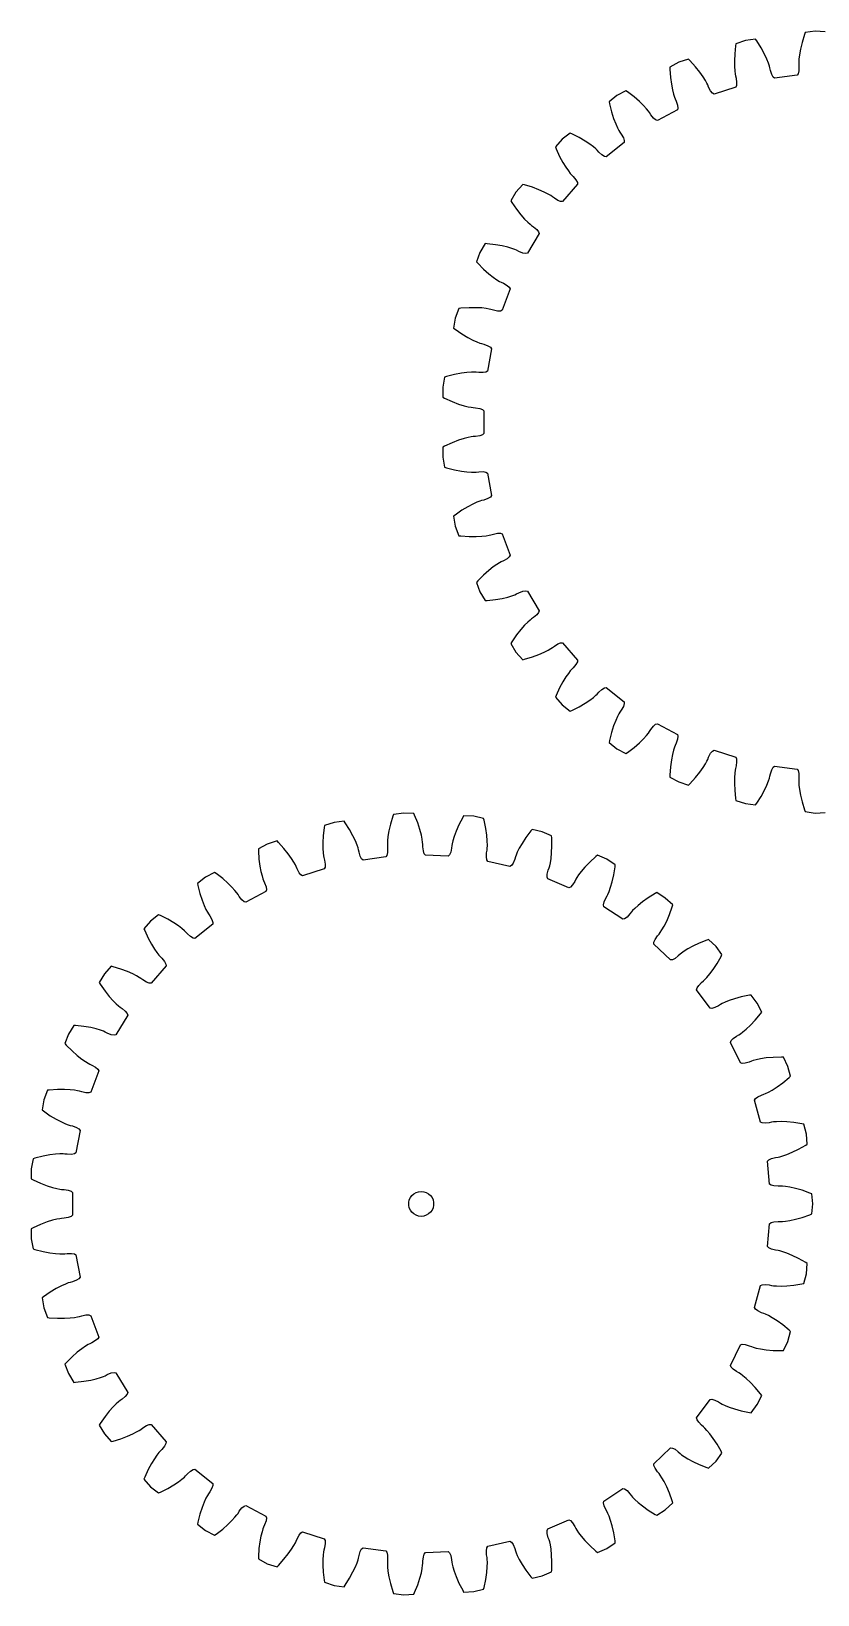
# Model space of a CAD drawing. Extents: x 0 to 193, y 0 to 188.
# Drawn here: x 0 to 94.6, y 0 to 188.2 of the extents above; entities that cross this region are included whole.
import ezdxf

# ---------------------------------------------------------------- set-up
doc = ezdxf.new("R2010")
doc.units = 0

msp = doc.modelspace()

# ---------------------------------------------------------------- linework, layer by layer
for p, q in [((94.32, 188.25), (93.11, 188.09)), ((95.54, 188.19), (94.32, 188.25)), ((84.75, 186.51), (84.64, 185.52)), ((84.79, 186.74), (84.75, 186.51)), ((85.95, 187.12), (84.79, 186.74)), ((87.16, 187.28), (85.95, 187.12)), ((87.3, 187.09), (87.16, 187.28)), ((87.83, 186.25), (87.3, 187.09)), ((92.75, 186.91), (92.55, 186.09)), ((93.03, 187.87), (92.75, 186.91)), ((93.11, 188.09), (93.03, 187.87)), ((77.92, 184.51), (76.84, 183.93)), ((79.08, 184.88), (77.92, 184.51)), ((79.25, 184.72), (79.08, 184.88)), ((79.92, 183.98), (79.25, 184.72)), ((84.64, 185.52), (84.6, 184.68)), ((84.6, 184.68), (84.6, 183.99)), ((88.23, 185.51), (87.83, 186.25)), ((88.52, 184.89), (88.23, 185.51)), ((88.72, 184.4), (88.52, 184.89)), ((92.38, 184.89), (92.36, 184.52)), ((92.36, 184.52), (92.36, 184.3)), ((92.44, 185.42), (92.38, 184.89)), ((92.55, 186.09), (92.44, 185.42)), ((76.84, 183.93), (76.85, 183.69)), ((76.85, 183.69), (76.92, 182.7)), ((76.92, 182.7), (77.02, 181.87)), ((80.45, 183.33), (79.92, 183.98)), ((80.84, 182.77), (80.45, 183.33)), ((81.13, 182.32), (80.84, 182.77)), ((84.6, 183.99), (84.64, 183.47)), ((84.64, 183.47), (84.69, 183.09)), ((84.69, 183.09), (84.73, 182.88)), ((84.73, 182.88), (84.8, 182.59)), ((88.84, 184.04), (88.72, 184.4)), ((88.89, 183.83), (88.84, 184.04)), ((88.95, 183.53), (88.89, 183.83)), ((89.1, 183.05), (88.95, 183.53)), ((89.27, 182.73), (89.1, 183.05)), ((89.44, 182.59), (89.27, 182.73)), ((92.17, 182.96), (89.44, 182.59)), ((92.29, 183.14), (92.17, 182.96)), ((92.37, 183.49), (92.29, 183.14)), ((92.36, 184.3), (92.38, 184)), ((92.38, 184), (92.37, 183.49)), ((71.56, 181.08), (70.48, 180.5)), ((71.75, 180.95), (71.56, 181.08)), ((72.54, 180.35), (71.75, 180.95)), ((77.02, 181.87), (77.15, 181.19)), ((77.15, 181.19), (77.28, 180.68)), ((81.31, 181.99), (81.13, 182.32)), ((81.4, 181.79), (81.31, 181.99)), ((81.51, 181.52), (81.4, 181.79)), ((81.74, 181.07), (81.51, 181.52)), ((81.96, 180.79), (81.74, 181.07)), ((82.16, 180.68), (81.96, 180.79)), ((84.78, 181.53), (82.16, 180.68)), ((84.87, 181.73), (84.78, 181.53)), ((84.8, 182.59), (84.88, 182.09)), ((84.88, 182.09), (84.87, 181.73)), ((70.48, 180.5), (69.53, 179.74)), ((69.53, 179.74), (69.57, 179.51)), ((69.57, 179.51), (69.82, 178.55)), ((73.18, 179.8), (72.54, 180.35)), ((73.67, 179.32), (73.18, 179.8)), ((74.03, 178.93), (73.67, 179.32)), ((74.26, 178.64), (74.03, 178.93)), ((77.28, 180.68), (77.4, 180.32)), ((77.4, 180.32), (77.47, 180.12)), ((77.47, 180.12), (77.6, 179.84)), ((77.6, 179.84), (77.76, 179.37)), ((77.76, 179.37), (77.81, 179.01)), ((77.81, 179.01), (77.76, 178.8)), ((69.82, 178.55), (70.07, 177.75)), ((70.07, 177.75), (70.32, 177.11)), ((70.32, 177.11), (70.54, 176.63)), ((74.39, 178.46), (74.26, 178.64)), ((74.55, 178.2), (74.39, 178.46)), ((74.86, 177.8), (74.55, 178.2)), ((75.13, 177.57), (74.86, 177.8)), ((75.34, 177.49), (75.13, 177.57)), ((77.76, 178.8), (75.34, 177.49)), ((63.88, 175.24), (63.08, 174.32)), ((64.83, 176), (63.88, 175.24)), ((65.05, 175.91), (64.83, 176)), ((65.93, 175.45), (65.05, 175.91)), ((66.66, 175.03), (65.93, 175.45)), ((70.54, 176.63), (70.71, 176.29)), ((70.71, 176.29), (70.83, 176.11)), ((70.83, 176.11), (71, 175.86)), ((71, 175.86), (71.25, 175.42)), ((71.25, 175.42), (71.36, 175.08)), ((71.36, 175.08), (71.34, 174.86)), ((63.08, 174.32), (63.16, 174.1)), ((63.16, 174.1), (63.57, 173.19)), ((63.57, 173.19), (63.97, 172.45)), ((67.23, 174.64), (66.66, 175.03)), ((67.65, 174.32), (67.23, 174.64)), ((67.93, 174.08), (67.65, 174.32)), ((68.09, 173.92), (67.93, 174.08)), ((68.29, 173.7), (68.09, 173.92)), ((68.67, 173.36), (68.29, 173.7)), ((68.97, 173.18), (68.67, 173.36)), ((71.34, 174.86), (69.19, 173.14)), ((63.97, 172.45), (64.32, 171.87)), ((64.32, 171.87), (64.63, 171.43)), ((64.63, 171.43), (64.86, 171.14)), ((69.19, 173.14), (68.97, 173.18)), ((59.13, 169.8), (58.32, 168.88)), ((59.35, 169.74), (59.13, 169.8)), ((60.31, 169.46), (59.35, 169.74)), ((61.09, 169.17), (60.31, 169.46)), ((65.74, 169.83), (63.93, 167.76)), ((64.86, 171.14), (65.01, 170.97)), ((65.01, 170.97), (65.22, 170.76)), ((65.22, 170.76), (65.54, 170.37)), ((65.54, 170.37), (65.71, 170.06)), ((65.71, 170.06), (65.74, 169.83)), ((58.32, 168.88), (57.7, 167.83)), ((57.7, 167.83), (57.82, 167.63)), ((57.82, 167.63), (58.39, 166.81)), ((61.72, 168.89), (61.09, 169.17)), ((62.19, 168.65), (61.72, 168.89)), ((62.52, 168.46), (62.19, 168.65)), ((62.7, 168.33), (62.52, 168.46)), ((62.94, 168.15), (62.7, 168.33)), ((63.37, 167.89), (62.94, 168.15)), ((63.7, 167.76), (63.37, 167.89)), ((63.93, 167.76), (63.7, 167.76)), ((58.39, 166.81), (58.91, 166.15)), ((58.91, 166.15), (59.36, 165.64)), ((59.36, 165.64), (59.74, 165.27)), ((61.11, 163.89), (59.7, 161.53)), ((59.74, 165.27), (60.02, 165.02)), ((60.02, 165.02), (60.19, 164.88)), ((60.19, 164.88), (60.44, 164.71)), ((60.44, 164.71), (60.83, 164.39)), ((60.83, 164.39), (61.05, 164.11)), ((61.05, 164.11), (61.11, 163.89)), ((54.62, 162.68), (53.99, 161.63)), ((54.85, 162.66), (54.62, 162.68)), ((55.84, 162.55), (54.85, 162.66)), ((56.67, 162.41), (55.84, 162.55)), ((57.33, 162.25), (56.67, 162.41)), ((57.84, 162.09), (57.33, 162.25)), ((58.19, 161.96), (57.84, 162.09)), ((58.4, 161.88), (58.19, 161.96)), ((53.99, 161.63), (53.56, 160.48)), ((53.56, 160.48), (53.72, 160.31)), ((53.72, 160.31), (54.42, 159.61)), ((58.66, 161.74), (58.4, 161.88)), ((59.13, 161.55), (58.66, 161.74)), ((59.48, 161.49), (59.13, 161.55)), ((59.7, 161.53), (59.48, 161.49)), ((54.42, 159.61), (55.05, 159.05)), ((55.05, 159.05), (55.59, 158.63)), ((55.59, 158.63), (56.03, 158.33)), ((56.03, 158.33), (56.35, 158.13)), ((56.35, 158.13), (56.54, 158.03)), ((56.54, 158.03), (56.82, 157.91)), ((57.63, 157.22), (56.66, 154.65)), ((56.82, 157.91), (57.26, 157.65)), ((57.26, 157.65), (57.52, 157.42)), ((57.52, 157.42), (57.63, 157.22)), ((51.45, 154.86), (51.02, 153.72)), ((51.68, 154.89), (51.45, 154.86)), ((52.68, 154.96), (51.68, 154.89)), ((53.52, 154.96), (52.68, 154.96)), ((54.2, 154.93), (53.52, 154.96)), ((54.73, 154.87), (54.2, 154.93)), ((55.1, 154.8), (54.73, 154.87)), ((55.31, 154.75), (55.1, 154.8)), ((55.6, 154.66), (55.31, 154.75)), ((56.1, 154.56), (55.6, 154.66)), ((56.45, 154.56), (56.1, 154.56)), ((56.66, 154.65), (56.45, 154.56)), ((51.02, 153.72), (50.81, 152.52)), ((50.81, 152.52), (50.99, 152.37)), ((50.99, 152.37), (51.81, 151.81)), ((51.81, 151.81), (52.53, 151.37)), ((52.53, 151.37), (53.13, 151.05)), ((53.13, 151.05), (53.62, 150.84)), ((53.62, 150.84), (53.97, 150.7)), ((53.97, 150.7), (54.18, 150.64)), ((54.18, 150.64), (54.47, 150.56)), ((54.47, 150.56), (54.94, 150.39)), ((55.39, 150.03), (54.9, 147.33)), ((54.94, 150.39), (55.25, 150.21)), ((55.25, 150.21), (55.39, 150.03)), ((50.92, 146.92), (49.96, 146.68)), ((51.75, 147.08), (50.92, 146.92)), ((52.43, 147.16), (51.75, 147.08)), ((52.96, 147.2), (52.43, 147.16)), ((53.33, 147.2), (52.96, 147.2)), ((53.55, 147.19), (53.33, 147.2)), ((53.85, 147.16), (53.55, 147.19)), ((54.36, 147.15), (53.85, 147.16)), ((54.71, 147.21), (54.36, 147.15)), ((54.9, 147.33), (54.71, 147.21)), ((49.73, 146.61), (49.52, 145.41)), ((49.52, 145.41), (49.52, 144.19)), ((49.96, 146.68), (49.73, 146.61)), ((49.52, 144.19), (49.72, 144.08)), ((49.72, 144.08), (50.63, 143.67)), ((50.63, 143.67), (51.41, 143.37)), ((51.41, 143.37), (52.07, 143.16)), ((52.07, 143.16), (52.58, 143.04)), ((52.58, 143.04), (52.95, 142.97)), ((52.95, 142.97), (53.17, 142.94)), ((53.17, 142.94), (53.47, 142.92)), ((53.47, 142.92), (53.97, 142.84)), ((53.97, 142.84), (54.3, 142.71)), ((54.3, 142.71), (54.47, 142.56)), ((54.47, 142.56), (54.47, 139.81)), ((52.58, 139.34), (52.07, 139.21)), ((52.95, 139.41), (52.58, 139.34)), ((53.17, 139.44), (52.95, 139.41)), ((53.47, 139.46), (53.17, 139.44)), ((53.97, 139.54), (53.47, 139.46)), ((54.3, 139.66), (53.97, 139.54)), ((54.47, 139.81), (54.3, 139.66)), ((49.72, 138.29), (49.52, 138.19)), ((49.52, 138.19), (49.52, 136.96)), ((50.63, 138.7), (49.72, 138.29)), ((51.41, 139), (50.63, 138.7)), ((52.07, 139.21), (51.41, 139)), ((49.52, 136.96), (49.73, 135.76)), ((49.73, 135.76), (49.96, 135.69)), ((49.96, 135.69), (50.92, 135.45)), ((50.92, 135.45), (51.75, 135.3)), ((51.75, 135.3), (52.43, 135.21)), ((52.43, 135.21), (52.96, 135.18)), ((52.96, 135.18), (53.33, 135.17)), ((53.33, 135.17), (53.55, 135.18)), ((53.55, 135.18), (53.85, 135.22)), ((53.85, 135.22), (54.36, 135.23)), ((54.36, 135.23), (54.71, 135.16)), ((54.71, 135.16), (54.9, 135.05)), ((54.9, 135.05), (55.39, 132.34)), ((54.47, 131.81), (54.18, 131.74)), ((54.94, 131.98), (54.47, 131.81)), ((55.25, 132.16), (54.94, 131.98)), ((55.39, 132.34), (55.25, 132.16)), ((50.99, 130), (50.81, 129.86)), ((51.81, 130.57), (50.99, 130)), ((52.53, 131), (51.81, 130.57)), ((53.13, 131.32), (52.53, 131)), ((53.62, 131.54), (53.13, 131.32)), ((53.97, 131.67), (53.62, 131.54)), ((54.18, 131.74), (53.97, 131.67)), ((50.81, 129.86), (51.02, 128.65)), ((51.02, 128.65), (51.45, 127.51)), ((51.45, 127.51), (51.68, 127.48)), ((51.68, 127.48), (52.68, 127.42)), ((52.68, 127.42), (53.52, 127.41)), ((53.52, 127.41), (54.2, 127.45)), ((54.2, 127.45), (54.73, 127.51)), ((54.73, 127.51), (55.1, 127.57)), ((55.1, 127.57), (55.31, 127.62)), ((55.31, 127.62), (55.6, 127.71)), ((55.6, 127.71), (56.1, 127.81)), ((56.1, 127.81), (56.45, 127.81)), ((56.45, 127.81), (56.66, 127.73)), ((56.66, 127.73), (57.63, 125.15)), ((56.54, 124.35), (56.35, 124.24)), ((56.82, 124.47), (56.54, 124.35)), ((57.26, 124.72), (56.82, 124.47)), ((57.52, 124.95), (57.26, 124.72)), ((57.63, 125.15), (57.52, 124.95)), ((54.42, 122.77), (53.72, 122.07)), ((55.05, 123.32), (54.42, 122.77)), ((55.59, 123.75), (55.05, 123.32)), ((56.03, 124.05), (55.59, 123.75)), ((56.35, 124.24), (56.03, 124.05)), ((53.72, 122.07), (53.56, 121.89)), ((53.56, 121.89), (53.99, 120.75)), ((53.99, 120.75), (54.62, 119.7)), ((58.19, 120.41), (58.4, 120.5)), ((58.4, 120.5), (58.66, 120.64)), ((58.66, 120.64), (59.13, 120.82)), ((59.13, 120.82), (59.48, 120.89)), ((59.48, 120.89), (59.7, 120.84)), ((59.7, 120.84), (61.11, 118.48)), ((54.62, 119.7), (54.85, 119.71)), ((54.85, 119.71), (55.84, 119.82)), ((55.84, 119.82), (56.67, 119.97)), ((56.67, 119.97), (57.33, 120.13)), ((57.33, 120.13), (57.84, 120.28)), ((57.84, 120.28), (58.19, 120.41)), ((59.36, 116.73), (58.91, 116.22)), ((59.74, 117.11), (59.36, 116.73)), ((60.02, 117.36), (59.74, 117.11)), ((60.19, 117.49), (60.02, 117.36)), ((60.44, 117.66), (60.19, 117.49)), ((60.83, 117.99), (60.44, 117.66)), ((61.05, 118.27), (60.83, 117.99)), ((61.11, 118.48), (61.05, 118.27)), ((58.39, 115.56), (57.82, 114.75)), ((58.91, 116.22), (58.39, 115.56)), ((57.82, 114.75), (57.7, 114.54)), ((57.7, 114.54), (58.32, 113.5)), ((58.32, 113.5), (59.13, 112.58)), ((60.31, 112.92), (61.09, 113.21)), ((61.09, 113.21), (61.72, 113.48)), ((61.72, 113.48), (62.19, 113.73)), ((62.19, 113.73), (62.52, 113.92)), ((62.52, 113.92), (62.7, 114.04)), ((62.7, 114.04), (62.94, 114.22)), ((62.94, 114.22), (63.37, 114.49)), ((63.37, 114.49), (63.7, 114.61)), ((63.7, 114.61), (63.93, 114.61)), ((63.93, 114.61), (65.74, 112.54)), ((59.13, 112.58), (59.35, 112.63)), ((59.35, 112.63), (60.31, 112.92)), ((64.86, 111.24), (64.63, 110.94)), ((65.01, 111.4), (64.86, 111.24)), ((65.22, 111.61), (65.01, 111.4)), ((65.54, 112), (65.22, 111.61)), ((65.71, 112.32), (65.54, 112)), ((65.74, 112.54), (65.71, 112.32)), ((63.97, 109.92), (63.57, 109.18)), ((64.32, 110.51), (63.97, 109.92)), ((64.63, 110.94), (64.32, 110.51)), ((68.67, 109.01), (68.97, 109.2)), ((68.97, 109.2), (69.19, 109.23)), ((69.19, 109.23), (71.34, 107.52)), ((63.16, 108.27), (63.08, 108.06)), ((63.08, 108.06), (63.88, 107.14)), ((63.57, 109.18), (63.16, 108.27)), ((65.93, 106.92), (66.66, 107.35)), ((66.66, 107.35), (67.23, 107.73)), ((67.23, 107.73), (67.65, 108.05)), ((67.65, 108.05), (67.93, 108.3)), ((67.93, 108.3), (68.09, 108.45)), ((68.09, 108.45), (68.29, 108.67)), ((68.29, 108.67), (68.67, 109.01)), ((71.34, 107.52), (71.36, 107.29)), ((63.88, 107.14), (64.83, 106.38)), ((64.83, 106.38), (65.05, 106.47)), ((65.05, 106.47), (65.93, 106.92)), ((70.54, 105.75), (70.32, 105.27)), ((70.71, 106.08), (70.54, 105.75)), ((70.83, 106.27), (70.71, 106.08)), ((71, 106.52), (70.83, 106.27)), ((71.25, 106.96), (71, 106.52)), ((71.36, 107.29), (71.25, 106.96)), ((69.82, 103.83), (69.57, 102.86)), ((70.07, 104.63), (69.82, 103.83)), ((70.32, 105.27), (70.07, 104.63)), ((74.03, 103.45), (74.26, 103.74)), ((74.26, 103.74), (74.39, 103.92)), ((74.39, 103.92), (74.55, 104.17)), ((74.55, 104.17), (74.86, 104.57)), ((74.86, 104.57), (75.13, 104.81)), ((75.13, 104.81), (75.34, 104.88)), ((75.34, 104.88), (77.76, 103.58)), ((77.76, 103.58), (77.81, 103.36)), ((69.57, 102.86), (69.53, 102.63)), ((69.53, 102.63), (70.48, 101.87)), ((70.48, 101.87), (71.56, 101.29)), ((71.75, 101.42), (72.54, 102.03)), ((72.54, 102.03), (73.18, 102.58)), ((73.18, 102.58), (73.67, 103.05)), ((73.67, 103.05), (74.03, 103.45)), ((77.28, 101.69), (77.15, 101.18)), ((77.4, 102.05), (77.28, 101.69)), ((77.47, 102.26), (77.4, 102.05)), ((77.6, 102.53), (77.47, 102.26)), ((77.76, 103.01), (77.6, 102.53)), ((77.81, 103.36), (77.76, 103.01)), ((81.96, 101.59), (82.16, 101.7)), ((82.16, 101.7), (84.78, 100.85)), ((71.56, 101.29), (71.75, 101.42)), ((77.02, 100.51), (76.92, 99.67)), ((77.15, 101.18), (77.02, 100.51)), ((80.84, 99.6), (81.13, 100.05)), ((81.13, 100.05), (81.31, 100.38)), ((81.31, 100.38), (81.4, 100.58)), ((81.4, 100.58), (81.51, 100.86)), ((81.51, 100.86), (81.74, 101.31)), ((81.74, 101.31), (81.96, 101.59)), ((84.8, 99.79), (84.73, 99.5)), ((84.78, 100.85), (84.87, 100.64)), ((84.88, 100.29), (84.8, 99.79)), ((84.87, 100.64), (84.88, 100.29)), ((89.27, 99.64), (89.44, 99.78)), ((89.44, 99.78), (92.17, 99.42)), ((76.85, 98.68), (76.84, 98.45)), ((76.84, 98.45), (77.92, 97.87)), ((76.92, 99.67), (76.85, 98.68)), ((79.25, 97.65), (79.92, 98.39)), ((79.92, 98.39), (80.45, 99.04)), ((80.45, 99.04), (80.84, 99.6)), ((84.64, 98.91), (84.6, 98.38)), ((84.6, 98.38), (84.6, 97.69)), ((84.69, 99.28), (84.64, 98.91)), ((84.73, 99.5), (84.69, 99.28)), ((88.52, 97.49), (88.72, 97.98)), ((88.72, 97.98), (88.84, 98.33)), ((88.84, 98.33), (88.89, 98.55)), ((88.89, 98.55), (88.95, 98.84)), ((88.95, 98.84), (89.1, 99.33)), ((89.1, 99.33), (89.27, 99.64)), ((92.17, 99.42), (92.29, 99.23)), ((92.29, 99.23), (92.37, 98.88)), ((92.38, 98.38), (92.36, 98.08)), ((92.36, 98.08), (92.36, 97.86)), ((92.37, 98.88), (92.38, 98.38)), ((77.92, 97.87), (79.08, 97.49)), ((79.08, 97.49), (79.25, 97.65)), ((84.6, 97.69), (84.64, 96.86)), ((84.64, 96.86), (84.75, 95.87)), ((87.3, 95.29), (87.83, 96.13)), ((87.83, 96.13), (88.23, 96.87)), ((88.23, 96.87), (88.52, 97.49)), ((92.36, 97.86), (92.38, 97.48)), ((92.38, 97.48), (92.44, 96.96)), ((92.44, 96.96), (92.55, 96.28)), ((92.55, 96.28), (92.75, 95.46)), ((44.81, 94.12), (43.6, 93.96)), ((46.03, 94.07), (44.81, 94.12)), ((84.75, 95.87), (84.79, 95.64)), ((84.79, 95.64), (85.95, 95.26)), ((85.95, 95.26), (87.16, 95.09)), ((87.16, 95.09), (87.3, 95.29)), ((92.75, 95.46), (93.03, 94.51)), ((93.03, 94.51), (93.11, 94.29)), ((93.11, 94.29), (94.32, 94.12)), ((94.32, 94.12), (95.54, 94.18)), ((35.24, 92.38), (35.13, 91.39)), ((35.28, 92.61), (35.24, 92.38)), ((36.44, 92.99), (35.28, 92.61)), ((37.65, 93.16), (36.44, 92.99)), ((37.78, 92.96), (37.65, 93.16)), ((38.31, 92.12), (37.78, 92.96)), ((43.23, 92.79), (43.04, 91.97)), ((43.52, 93.74), (43.23, 92.79)), ((43.6, 93.96), (43.52, 93.74)), ((46.13, 93.86), (46.03, 94.07)), ((46.5, 92.93), (46.13, 93.86)), ((46.76, 92.14), (46.5, 92.93)), ((51.46, 92.71), (51.12, 91.94)), ((51.91, 93.6), (51.46, 92.71)), ((52.02, 93.8), (51.91, 93.6)), ((53.24, 93.75), (52.02, 93.8)), ((54.43, 93.47), (53.24, 93.75)), ((54.49, 93.25), (54.43, 93.47)), ((54.69, 92.27), (54.49, 93.25)), ((54.81, 91.44), (54.69, 92.27)), ((28.4, 90.38), (27.33, 89.8)), ((29.57, 90.76), (28.4, 90.38)), ((29.73, 90.59), (29.57, 90.76)), ((30.4, 89.86), (29.73, 90.59)), ((35.13, 91.39), (35.08, 90.56)), ((35.08, 90.56), (35.09, 89.87)), ((38.71, 91.38), (38.31, 92.12)), ((39.01, 90.76), (38.71, 91.38)), ((39.2, 90.27), (39.01, 90.76)), ((42.87, 90.77), (42.85, 90.39)), ((42.85, 90.39), (42.85, 90.17)), ((42.92, 91.29), (42.87, 90.77)), ((43.04, 91.97), (42.92, 91.29)), ((46.94, 91.47), (46.76, 92.14)), ((47.04, 90.96), (46.94, 91.47)), ((47.09, 90.58), (47.04, 90.96)), ((47.11, 90.36), (47.09, 90.58)), ((47.12, 90.06), (47.11, 90.36)), ((50.65, 90.42), (50.61, 90.21)), ((50.73, 90.79), (50.65, 90.42)), ((50.89, 91.3), (50.73, 90.79)), ((51.12, 91.94), (50.89, 91.3)), ((54.87, 90.76), (54.81, 91.44)), ((54.88, 90.23), (54.87, 90.76)), ((59.07, 90.47), (58.72, 89.88)), ((59.53, 91.17), (59.07, 90.47)), ((60.13, 91.96), (59.53, 91.17)), ((60.29, 92.14), (60.13, 91.96)), ((61.48, 91.87), (60.29, 92.14)), ((62.6, 91.39), (61.48, 91.87)), ((62.62, 91.15), (62.6, 91.39)), ((62.64, 90.16), (62.62, 91.15)), ((27.33, 89.8), (27.33, 89.57)), ((27.33, 89.57), (27.4, 88.58)), ((27.4, 88.58), (27.51, 87.74)), ((30.93, 89.21), (30.4, 89.86)), ((31.33, 88.65), (30.93, 89.21)), ((31.61, 88.2), (31.33, 88.65)), ((35.09, 89.87), (35.13, 89.34)), ((35.13, 89.34), (35.17, 88.97)), ((35.17, 88.97), (35.22, 88.75)), ((35.22, 88.75), (35.29, 88.46)), ((39.32, 89.92), (39.2, 90.27)), ((39.38, 89.7), (39.32, 89.92)), ((39.44, 89.41), (39.38, 89.7)), ((39.58, 88.92), (39.44, 89.41)), ((39.75, 88.61), (39.58, 88.92)), ((39.92, 88.46), (39.75, 88.61)), ((42.65, 88.83), (39.92, 88.46)), ((42.78, 89.02), (42.65, 88.83)), ((42.86, 89.37), (42.78, 89.02)), ((42.85, 90.17), (42.87, 89.87)), ((42.87, 89.87), (42.86, 89.37)), ((47.18, 89.56), (47.12, 90.06)), ((47.29, 89.22), (47.18, 89.56)), ((47.43, 89.05), (47.29, 89.22)), ((50.18, 88.93), (47.43, 89.05)), ((50.33, 89.09), (50.18, 88.93)), ((50.47, 89.41), (50.33, 89.09)), ((50.58, 89.91), (50.47, 89.41)), ((50.61, 90.21), (50.58, 89.91)), ((54.76, 88.83), (54.79, 89.34)), ((54.81, 88.48), (54.76, 88.83)), ((54.79, 89.34), (54.84, 89.63)), ((54.92, 88.28), (54.81, 88.48)), ((54.84, 89.63), (54.86, 89.85)), ((54.86, 89.85), (54.88, 90.23)), ((58.17, 88.57), (57.98, 88.1)), ((58.26, 88.85), (58.17, 88.57)), ((58.33, 89.06), (58.26, 88.85)), ((58.48, 89.41), (58.33, 89.06)), ((58.72, 89.88), (58.48, 89.41)), ((62.46, 88.11), (62.54, 88.64)), ((62.54, 88.64), (62.61, 89.32)), ((62.61, 89.32), (62.64, 90.16)), ((67.94, 88.88), (67.21, 88.21)), ((68.12, 89.03), (67.94, 88.88)), ((69.24, 88.55), (68.12, 89.03)), ((70.26, 87.87), (69.24, 88.55)), ((22.04, 86.96), (20.97, 86.38)), ((22.24, 86.83), (22.04, 86.96)), ((23.03, 86.22), (22.24, 86.83)), ((27.51, 87.74), (27.64, 87.07)), ((27.64, 87.07), (27.77, 86.56)), ((31.79, 87.87), (31.61, 88.2)), ((31.88, 87.67), (31.79, 87.87)), ((32, 87.39), (31.88, 87.67)), ((32.23, 86.94), (32, 87.39)), ((32.45, 86.66), (32.23, 86.94)), ((32.64, 86.55), (32.45, 86.66)), ((35.26, 87.4), (32.64, 86.55)), ((35.35, 87.61), (35.26, 87.4)), ((35.29, 88.46), (35.37, 87.96)), ((35.37, 87.96), (35.35, 87.61)), ((57.6, 87.67), (54.92, 88.28)), ((57.78, 87.8), (57.6, 87.67)), ((57.98, 88.1), (57.78, 87.8)), ((62.08, 86.4), (62.09, 86.76)), ((62.09, 86.76), (62.21, 87.25)), ((62.21, 87.25), (62.31, 87.54)), ((62.31, 87.54), (62.38, 87.75)), ((62.38, 87.75), (62.46, 88.11)), ((65.86, 86.66), (65.65, 86.35)), ((66.18, 87.08), (65.86, 86.66)), ((66.62, 87.6), (66.18, 87.08)), ((67.21, 88.21), (66.62, 87.6)), ((69.9, 85.84), (70.08, 86.66)), ((70.08, 86.66), (70.24, 87.64)), ((70.24, 87.64), (70.26, 87.87)), ((20.97, 86.38), (20.01, 85.62)), ((20.01, 85.62), (20.06, 85.39)), ((20.06, 85.39), (20.3, 84.42)), ((23.66, 85.67), (23.03, 86.22)), ((24.15, 85.2), (23.66, 85.67)), ((24.51, 84.8), (24.15, 85.2)), ((24.75, 84.51), (24.51, 84.8)), ((27.77, 86.56), (27.88, 86.2)), ((27.88, 86.2), (27.96, 85.99)), ((27.96, 85.99), (28.08, 85.72)), ((28.08, 85.72), (28.25, 85.24)), ((28.3, 84.89), (28.24, 84.67)), ((28.25, 85.24), (28.3, 84.89)), ((62.15, 86.19), (62.08, 86.4)), ((64.68, 85.11), (62.15, 86.19)), ((64.88, 85.21), (64.68, 85.11)), ((65.13, 85.46), (64.88, 85.21)), ((65.4, 85.89), (65.13, 85.46)), ((65.54, 86.16), (65.4, 85.89)), ((65.65, 86.35), (65.54, 86.16)), ((69.54, 84.68), (69.71, 85.18)), ((69.71, 85.18), (69.9, 85.84)), ((20.3, 84.42), (20.56, 83.62)), ((20.56, 83.62), (20.8, 82.98)), ((20.8, 82.98), (21.02, 82.5)), ((24.88, 84.33), (24.75, 84.51)), ((25.03, 84.08), (24.88, 84.33)), ((25.34, 83.68), (25.03, 84.08)), ((25.61, 83.44), (25.34, 83.68)), ((25.82, 83.37), (25.61, 83.44)), ((28.24, 84.67), (25.82, 83.37)), ((68.86, 83.07), (68.94, 83.41)), ((68.89, 82.84), (68.86, 83.07)), ((71.19, 81.33), (68.89, 82.84)), ((68.94, 83.41), (69.15, 83.88)), ((69.15, 83.88), (69.29, 84.14)), ((69.29, 84.14), (69.39, 84.33)), ((69.39, 84.33), (69.54, 84.68)), ((73.01, 83), (72.62, 82.64)), ((73.54, 83.43), (73.01, 83)), ((74.23, 83.92), (73.54, 83.43)), ((75.07, 84.45), (74.23, 83.92)), ((75.27, 84.57), (75.07, 84.45)), ((76.29, 83.89), (75.27, 84.57)), ((77.18, 83.05), (76.29, 83.89)), ((77.11, 82.83), (77.18, 83.05)), ((14.36, 81.11), (13.56, 80.19)), ((15.32, 81.87), (14.36, 81.11)), ((15.53, 81.78), (15.32, 81.87)), ((16.42, 81.33), (15.53, 81.78)), ((17.14, 80.9), (16.42, 81.33)), ((21.02, 82.5), (21.2, 82.17)), ((21.2, 82.17), (21.31, 81.98)), ((21.31, 81.98), (21.48, 81.73)), ((21.48, 81.73), (21.73, 81.29)), ((21.73, 81.29), (21.84, 80.95)), ((21.84, 80.95), (21.83, 80.73)), ((71.4, 81.39), (71.19, 81.33)), ((71.69, 81.6), (71.4, 81.39)), ((72.04, 81.97), (71.69, 81.6)), ((72.22, 82.21), (72.04, 81.97)), ((72.36, 82.37), (72.22, 82.21)), ((72.62, 82.64), (72.36, 82.37)), ((76.15, 80.5), (76.46, 81.11)), ((76.46, 81.11), (76.78, 81.89)), ((76.78, 81.89), (77.11, 82.83)), ((13.56, 80.19), (13.65, 79.97)), ((13.65, 79.97), (14.06, 79.07)), ((14.06, 79.07), (14.45, 78.33)), ((17.71, 80.52), (17.14, 80.9)), ((18.13, 80.2), (17.71, 80.52)), ((18.42, 79.95), (18.13, 80.2)), ((18.57, 79.8), (18.42, 79.95)), ((18.78, 79.58), (18.57, 79.8)), ((19.15, 79.24), (18.78, 79.58)), ((19.46, 79.05), (19.15, 79.24)), ((21.83, 80.73), (19.68, 79.02)), ((75.08, 78.9), (75.36, 79.32)), ((75.36, 79.32), (75.55, 79.55)), ((75.55, 79.55), (75.69, 79.72)), ((75.69, 79.72), (75.89, 80.04)), ((75.89, 80.04), (76.15, 80.5)), ((14.45, 78.33), (14.81, 77.74)), ((14.81, 77.74), (15.11, 77.31)), ((15.11, 77.31), (15.34, 77.01)), ((19.68, 79.02), (19.46, 79.05)), ((74.93, 78.57), (75.08, 78.9)), ((74.93, 78.35), (74.93, 78.57)), ((76.92, 76.45), (74.93, 78.35)), ((78.26, 77.26), (78.09, 77.12)), ((78.56, 77.48), (78.26, 77.26)), ((79.01, 77.77), (78.56, 77.48)), ((79.61, 78.1), (79.01, 77.77)), ((80.37, 78.46), (79.61, 78.1)), ((81.29, 78.83), (80.37, 78.46)), ((81.51, 78.9), (81.29, 78.83)), ((82.4, 78.06), (81.51, 78.9)), ((83.11, 77.07), (82.4, 78.06)), ((9.61, 75.67), (8.81, 74.75)), ((9.84, 75.62), (9.61, 75.67)), ((10.79, 75.33), (9.84, 75.62)), ((11.58, 75.04), (10.79, 75.33)), ((16.22, 75.71), (14.41, 73.64)), ((15.34, 77.01), (15.49, 76.85)), ((15.49, 76.85), (15.7, 76.64)), ((15.7, 76.64), (16.02, 76.25)), ((16.02, 76.25), (16.19, 75.93)), ((16.19, 75.93), (16.22, 75.71)), ((77.14, 76.46), (76.92, 76.45)), ((77.46, 76.62), (77.14, 76.46)), ((77.86, 76.92), (77.46, 76.62)), ((78.09, 77.12), (77.86, 76.92)), ((82.06, 75.29), (82.52, 76)), ((82.52, 76), (83.01, 76.86)), ((83.01, 76.86), (83.11, 77.07)), ((8.81, 74.75), (8.18, 73.7)), ((8.18, 73.7), (8.3, 73.5)), ((8.3, 73.5), (8.87, 72.69)), ((12.21, 74.77), (11.58, 75.04)), ((12.68, 74.52), (12.21, 74.77)), ((13, 74.33), (12.68, 74.52)), ((13.19, 74.21), (13, 74.33)), ((13.42, 74.03), (13.19, 74.21)), ((13.85, 73.76), (13.42, 74.03)), ((14.19, 73.64), (13.85, 73.76)), ((14.41, 73.64), (14.19, 73.64)), ((80.31, 73.36), (80.66, 73.72)), ((80.66, 73.72), (80.89, 73.91)), ((80.89, 73.91), (81.05, 74.06)), ((81.05, 74.06), (81.31, 74.33)), ((81.31, 74.33), (81.65, 74.74)), ((81.65, 74.74), (82.06, 75.29)), ((8.87, 72.69), (9.39, 72.03)), ((9.39, 72.03), (9.85, 71.52)), ((80.06, 72.84), (80.11, 73.06)), ((81.68, 70.62), (80.06, 72.84)), ((80.11, 73.06), (80.31, 73.36)), ((83.98, 71.54), (83.49, 71.34)), ((84.63, 71.76), (83.98, 71.54)), ((85.44, 71.98), (84.63, 71.76)), ((86.41, 72.18), (85.44, 71.98)), ((86.64, 72.21), (86.41, 72.18)), ((87.36, 71.23), (86.64, 72.21)), ((9.85, 71.52), (10.22, 71.14)), ((11.6, 69.77), (10.19, 67.41)), ((10.22, 71.14), (10.5, 70.89)), ((10.5, 70.89), (10.68, 70.76)), ((10.68, 70.76), (10.92, 70.59)), ((10.92, 70.59), (11.31, 70.26)), ((11.31, 70.26), (11.53, 69.98)), ((11.53, 69.98), (11.6, 69.77)), ((81.9, 70.59), (81.68, 70.62)), ((82.25, 70.69), (81.9, 70.59)), ((82.7, 70.92), (82.25, 70.69)), ((82.95, 71.08), (82.7, 70.92)), ((83.15, 71.18), (82.95, 71.08)), ((83.49, 71.34), (83.15, 71.18)), ((87.11, 69.17), (87.75, 69.94)), ((87.89, 70.13), (87.36, 71.23)), ((87.75, 69.94), (87.89, 70.13)), ((5.1, 68.55), (4.48, 67.5)), ((5.34, 68.54), (5.1, 68.55)), ((6.32, 68.43), (5.34, 68.54)), ((7.15, 68.28), (6.32, 68.43)), ((7.82, 68.12), (7.15, 68.28)), ((8.33, 67.97), (7.82, 68.12)), ((8.68, 67.84), (8.33, 67.97)), ((8.88, 67.75), (8.68, 67.84)), ((85.63, 67.76), (86.04, 68.09)), ((86.04, 68.09), (86.54, 68.56)), ((86.54, 68.56), (87.11, 69.17)), ((4.48, 67.5), (4.05, 66.36)), ((4.05, 66.36), (4.2, 66.18)), ((4.2, 66.18), (4.91, 65.48)), ((9.15, 67.61), (8.88, 67.75)), ((9.62, 67.43), (9.15, 67.61)), ((9.97, 67.36), (9.62, 67.43)), ((10.19, 67.41), (9.97, 67.36)), ((84.13, 66.51), (84.22, 66.72)), ((85.33, 64.03), (84.13, 66.51)), ((84.22, 66.72), (84.47, 66.98)), ((84.47, 66.98), (84.88, 67.27)), ((84.88, 67.27), (85.14, 67.41)), ((85.14, 67.41), (85.33, 67.53)), ((85.33, 67.53), (85.63, 67.76)), ((4.91, 65.48), (5.54, 64.93)), ((5.54, 64.93), (6.08, 64.5)), ((6.08, 64.5), (6.51, 64.2)), ((6.51, 64.2), (6.83, 64.01)), ((6.83, 64.01), (7.03, 63.9)), ((85.54, 63.97), (85.33, 64.03)), ((86.38, 64.14), (85.9, 64)), ((86.66, 64.26), (86.38, 64.14)), ((86.87, 64.33), (86.66, 64.26)), ((87.23, 64.42), (86.87, 64.33)), ((87.75, 64.53), (87.23, 64.42)), ((88.43, 64.63), (87.75, 64.53)), ((89.27, 64.7), (88.43, 64.63)), ((90.26, 64.72), (89.27, 64.7)), ((90.5, 64.72), (90.26, 64.72)), ((91.03, 63.62), (90.5, 64.72)), ((7.03, 63.9), (7.3, 63.78)), ((8.11, 63.1), (7.15, 60.52)), ((7.3, 63.78), (7.74, 63.53)), ((7.74, 63.53), (8.01, 63.3)), ((8.01, 63.3), (8.11, 63.1)), ((85.9, 64), (85.54, 63.97)), ((90.42, 61.64), (91.18, 62.28)), ((91.35, 62.44), (91.03, 63.62)), ((91.18, 62.28), (91.35, 62.44)), ((1.94, 60.74), (1.51, 59.6)), ((2.17, 60.77), (1.94, 60.74)), ((3.16, 60.83), (2.17, 60.77)), ((4, 60.84), (3.16, 60.83)), ((4.69, 60.8), (4, 60.84)), ((5.21, 60.74), (4.69, 60.8)), ((5.58, 60.68), (5.21, 60.74)), ((5.8, 60.63), (5.58, 60.68)), ((6.08, 60.54), (5.8, 60.63)), ((6.58, 60.44), (6.08, 60.54)), ((6.94, 60.44), (6.58, 60.44)), ((7.15, 60.52), (6.94, 60.44)), ((87.88, 60.16), (88.16, 60.26)), ((88.16, 60.26), (88.36, 60.35)), ((88.36, 60.35), (88.7, 60.51)), ((88.7, 60.51), (89.16, 60.77)), ((89.16, 60.77), (89.74, 61.14)), ((89.74, 61.14), (90.42, 61.64)), ((1.51, 59.6), (1.29, 58.39)), ((1.29, 58.39), (1.47, 58.25)), ((87.01, 59.55), (87.13, 59.74)), ((87.74, 56.9), (87.01, 59.55)), ((87.13, 59.74), (87.42, 59.95)), ((87.42, 59.95), (87.88, 60.16)), ((1.47, 58.25), (2.29, 57.68)), ((2.29, 57.68), (3.01, 57.25)), ((3.01, 57.25), (3.62, 56.93)), ((3.62, 56.93), (4.1, 56.71)), ((4.1, 56.71), (4.45, 56.58)), ((4.45, 56.58), (4.66, 56.51)), ((4.66, 56.51), (4.95, 56.44)), ((87.94, 56.8), (87.74, 56.9)), ((88.3, 56.77), (87.94, 56.8)), ((88.8, 56.82), (88.3, 56.77)), ((89.09, 56.88), (88.8, 56.82)), ((89.31, 56.92), (89.09, 56.88)), ((89.69, 56.95), (89.31, 56.92)), ((90.22, 56.96), (89.69, 56.95)), ((90.9, 56.94), (90.22, 56.96)), ((91.74, 56.86), (90.9, 56.94)), ((92.72, 56.7), (91.74, 56.86)), ((92.95, 56.65), (92.72, 56.7)), ((93.27, 55.47), (92.95, 56.65)), ((4.95, 56.44), (5.43, 56.27)), ((5.87, 55.91), (5.38, 53.2)), ((5.43, 56.27), (5.74, 56.09)), ((5.74, 56.09), (5.87, 55.91)), ((93.38, 54.26), (93.27, 55.47)), ((1.41, 52.8), (0.44, 52.56)), ((2.23, 52.95), (1.41, 52.8)), ((2.91, 53.04), (2.23, 52.95)), ((3.44, 53.07), (2.91, 53.04)), ((3.82, 53.08), (3.44, 53.07)), ((4.04, 53.06), (3.82, 53.08)), ((4.33, 53.03), (4.04, 53.06)), ((4.84, 53.02), (4.33, 53.03)), ((5.19, 53.08), (4.84, 53.02)), ((5.38, 53.2), (5.19, 53.08)), ((89.86, 52.69), (90.07, 52.73)), ((90.07, 52.73), (90.43, 52.83)), ((90.43, 52.83), (90.93, 53.01)), ((90.93, 53.01), (91.57, 53.27)), ((91.57, 53.27), (92.32, 53.64)), ((92.32, 53.64), (93.19, 54.13)), ((93.19, 54.13), (93.38, 54.26)), ((0.22, 52.49), (0, 51.29)), ((0, 51.29), (0, 50.06)), ((0.44, 52.56), (0.22, 52.49)), ((88.59, 52.19), (88.75, 52.36)), ((88.84, 49.45), (88.59, 52.19)), ((88.75, 52.36), (89.07, 52.51)), ((89.07, 52.51), (89.56, 52.64)), ((89.56, 52.64), (89.86, 52.69)), ((0, 50.06), (0.21, 49.96)), ((0.21, 49.96), (1.11, 49.55)), ((1.11, 49.55), (1.9, 49.25)), ((1.9, 49.25), (2.55, 49.04)), ((2.55, 49.04), (3.07, 48.91)), ((89.02, 49.32), (88.84, 49.45)), ((89.36, 49.23), (89.02, 49.32)), ((89.87, 49.19), (89.36, 49.23)), ((90.17, 49.2), (89.87, 49.19)), ((90.39, 49.19), (90.17, 49.2)), ((90.76, 49.15), (90.39, 49.19)), ((91.29, 49.07), (90.76, 49.15)), ((91.96, 48.92), (91.29, 49.07)), ((3.07, 48.91), (3.44, 48.84)), ((3.44, 48.84), (3.65, 48.81)), ((3.65, 48.81), (3.95, 48.79)), ((3.95, 48.79), (4.45, 48.71)), ((4.45, 48.71), (4.79, 48.59)), ((4.79, 48.59), (4.95, 48.44)), ((4.95, 48.44), (4.95, 45.69)), ((45.43, 47.22), (45.49, 47.53)), ((45.43, 46.91), (45.43, 47.22)), ((45.49, 47.53), (45.62, 47.81)), ((45.62, 47.81), (45.81, 48.07)), ((45.81, 48.07), (46.04, 48.28)), ((46.04, 48.28), (46.31, 48.43)), ((46.31, 48.43), (46.61, 48.53)), ((46.61, 48.53), (46.92, 48.56)), ((46.92, 48.56), (47.23, 48.53)), ((47.23, 48.53), (47.53, 48.43)), ((47.53, 48.43), (47.8, 48.28)), ((47.8, 48.28), (48.03, 48.07)), ((48.03, 48.07), (48.22, 47.81)), ((48.22, 47.81), (48.35, 47.53)), ((48.35, 47.53), (48.41, 47.22)), ((48.41, 47.22), (48.41, 46.91)), ((92.76, 48.7), (91.96, 48.92)), ((93.7, 48.37), (92.76, 48.7)), ((93.92, 48.28), (93.7, 48.37)), ((94.03, 47.06), (93.92, 48.28)), ((93.92, 45.85), (94.03, 47.06)), ((3.07, 45.21), (2.55, 45.09)), ((3.44, 45.28), (3.07, 45.21)), ((3.65, 45.31), (3.44, 45.28)), ((3.95, 45.33), (3.65, 45.31)), ((4.45, 45.41), (3.95, 45.33)), ((4.79, 45.54), (4.45, 45.41)), ((4.95, 45.69), (4.79, 45.54)), ((45.49, 46.6), (45.43, 46.91)), ((45.62, 46.31), (45.49, 46.6)), ((45.81, 46.06), (45.62, 46.31)), ((46.04, 45.85), (45.81, 46.06)), ((46.31, 45.69), (46.04, 45.85)), ((46.61, 45.6), (46.31, 45.69)), ((46.92, 45.56), (46.61, 45.6)), ((47.23, 45.6), (46.92, 45.56)), ((47.53, 45.69), (47.23, 45.6)), ((47.8, 45.85), (47.53, 45.69)), ((48.03, 46.06), (47.8, 45.85)), ((48.22, 46.31), (48.03, 46.06)), ((48.35, 46.6), (48.22, 46.31)), ((48.41, 46.91), (48.35, 46.6)), ((91.29, 45.05), (91.96, 45.2)), ((91.96, 45.2), (92.76, 45.43)), ((92.76, 45.43), (93.7, 45.76)), ((93.7, 45.76), (93.92, 45.85)), ((0.21, 44.17), (0, 44.06)), ((0, 44.06), (0, 42.84)), ((1.11, 44.58), (0.21, 44.17)), ((1.9, 44.88), (1.11, 44.58)), ((2.55, 45.09), (1.9, 44.88)), ((88.59, 41.93), (88.84, 44.67)), ((88.84, 44.67), (89.02, 44.8)), ((89.02, 44.8), (89.36, 44.9)), ((89.36, 44.9), (89.87, 44.94)), ((89.87, 44.94), (90.17, 44.93)), ((90.17, 44.93), (90.39, 44.94)), ((90.39, 44.94), (90.76, 44.97)), ((90.76, 44.97), (91.29, 45.05)), ((0, 42.84), (0.22, 41.64)), ((0.22, 41.64), (0.44, 41.57)), ((0.44, 41.57), (1.41, 41.33)), ((88.75, 41.77), (88.59, 41.93)), ((89.07, 41.61), (88.75, 41.77)), ((89.56, 41.49), (89.07, 41.61)), ((89.86, 41.44), (89.56, 41.49)), ((90.07, 41.39), (89.86, 41.44)), ((1.41, 41.33), (2.23, 41.17)), ((2.23, 41.17), (2.91, 41.09)), ((2.91, 41.09), (3.44, 41.05)), ((3.44, 41.05), (3.82, 41.05)), ((3.82, 41.05), (4.04, 41.06)), ((4.04, 41.06), (4.33, 41.09)), ((4.33, 41.09), (4.84, 41.1)), ((4.84, 41.1), (5.19, 41.04)), ((5.19, 41.04), (5.38, 40.92)), ((5.38, 40.92), (5.87, 38.22)), ((90.43, 41.29), (90.07, 41.39)), ((90.93, 41.12), (90.43, 41.29)), ((91.57, 40.85), (90.93, 41.12)), ((92.32, 40.48), (91.57, 40.85)), ((93.19, 39.99), (92.32, 40.48)), ((93.38, 39.87), (93.19, 39.99)), ((93.27, 38.65), (93.38, 39.87)), ((4.95, 37.69), (4.66, 37.61)), ((5.43, 37.86), (4.95, 37.69)), ((5.74, 38.04), (5.43, 37.86)), ((5.87, 38.22), (5.74, 38.04)), ((92.95, 37.47), (93.27, 38.65)), ((1.47, 35.88), (1.29, 35.73)), ((2.29, 36.44), (1.47, 35.88)), ((3.01, 36.88), (2.29, 36.44)), ((3.62, 37.19), (3.01, 36.88)), ((4.1, 37.41), (3.62, 37.19)), ((4.45, 37.55), (4.1, 37.41)), ((4.66, 37.61), (4.45, 37.55)), ((87.01, 34.57), (87.74, 37.22)), ((87.74, 37.22), (87.94, 37.32)), ((87.94, 37.32), (88.3, 37.36)), ((88.3, 37.36), (88.8, 37.3)), ((88.8, 37.3), (89.09, 37.24)), ((89.09, 37.24), (89.31, 37.21)), ((89.31, 37.21), (89.69, 37.18)), ((89.69, 37.18), (90.22, 37.16)), ((90.22, 37.16), (90.9, 37.19)), ((90.9, 37.19), (91.74, 37.27)), ((91.74, 37.27), (92.72, 37.42)), ((92.72, 37.42), (92.95, 37.47)), ((1.29, 35.73), (1.51, 34.53)), ((1.51, 34.53), (1.94, 33.39)), ((87.13, 34.38), (87.01, 34.57)), ((87.42, 34.17), (87.13, 34.38)), ((87.88, 33.96), (87.42, 34.17)), ((88.16, 33.86), (87.88, 33.96)), ((1.94, 33.39), (2.17, 33.36)), ((2.17, 33.36), (3.16, 33.29)), ((3.16, 33.29), (4, 33.29)), ((4, 33.29), (4.69, 33.32)), ((4.69, 33.32), (5.21, 33.38)), ((5.21, 33.38), (5.58, 33.45)), ((5.58, 33.45), (5.8, 33.5)), ((5.8, 33.5), (6.08, 33.59)), ((6.08, 33.59), (6.58, 33.69)), ((6.58, 33.69), (6.94, 33.69)), ((6.94, 33.69), (7.15, 33.6)), ((7.15, 33.6), (8.11, 31.03)), ((88.36, 33.78), (88.16, 33.86)), ((88.7, 33.61), (88.36, 33.78)), ((89.16, 33.35), (88.7, 33.61)), ((89.74, 32.98), (89.16, 33.35)), ((90.42, 32.48), (89.74, 32.98)), ((91.18, 31.85), (90.42, 32.48)), ((7.03, 30.22), (6.83, 30.12)), ((7.3, 30.34), (7.03, 30.22)), ((7.74, 30.6), (7.3, 30.34)), ((8.01, 30.83), (7.74, 30.6)), ((8.11, 31.03), (8.01, 30.83)), ((85.33, 30.09), (85.54, 30.16)), ((85.54, 30.16), (85.9, 30.12)), ((85.9, 30.12), (86.38, 29.98)), ((90.5, 29.41), (91.03, 30.51)), ((91.03, 30.51), (91.35, 31.69)), ((91.35, 31.69), (91.18, 31.85)), ((4.91, 28.64), (4.2, 27.94)), ((5.54, 29.2), (4.91, 28.64)), ((6.08, 29.62), (5.54, 29.2)), ((6.51, 29.92), (6.08, 29.62)), ((6.83, 30.12), (6.51, 29.92)), ((84.13, 27.61), (85.33, 30.09)), ((86.38, 29.98), (86.66, 29.87)), ((86.66, 29.87), (86.87, 29.8)), ((86.87, 29.8), (87.23, 29.7)), ((87.23, 29.7), (87.75, 29.59)), ((87.75, 29.59), (88.43, 29.49)), ((88.43, 29.49), (89.27, 29.42)), ((89.27, 29.42), (90.26, 29.4)), ((90.26, 29.4), (90.5, 29.41)), ((4.2, 27.94), (4.05, 27.77)), ((4.05, 27.77), (4.48, 26.62)), ((4.48, 26.62), (5.1, 25.57)), ((8.68, 26.29), (8.88, 26.37)), ((8.88, 26.37), (9.15, 26.51)), ((9.15, 26.51), (9.62, 26.7)), ((9.62, 26.7), (9.97, 26.76)), ((9.97, 26.76), (10.19, 26.72)), ((10.19, 26.72), (11.6, 24.36)), ((84.22, 27.41), (84.13, 27.61)), ((84.47, 27.15), (84.22, 27.41)), ((84.88, 26.86), (84.47, 27.15)), ((85.14, 26.71), (84.88, 26.86)), ((85.33, 26.59), (85.14, 26.71)), ((85.63, 26.37), (85.33, 26.59)), ((86.04, 26.03), (85.63, 26.37)), ((5.1, 25.57), (5.34, 25.59)), ((5.34, 25.59), (6.32, 25.7)), ((6.32, 25.7), (7.15, 25.84)), ((7.15, 25.84), (7.82, 26)), ((7.82, 26), (8.33, 26.16)), ((8.33, 26.16), (8.68, 26.29)), ((86.54, 25.56), (86.04, 26.03)), ((87.11, 24.95), (86.54, 25.56)), ((87.75, 24.19), (87.11, 24.95)), ((9.85, 22.61), (9.39, 22.1)), ((10.22, 22.98), (9.85, 22.61)), ((10.5, 23.23), (10.22, 22.98)), ((10.68, 23.37), (10.5, 23.23)), ((10.92, 23.54), (10.68, 23.37)), ((11.31, 23.86), (10.92, 23.54)), ((11.53, 24.14), (11.31, 23.86)), ((11.6, 24.36), (11.53, 24.14)), ((80.06, 21.28), (81.68, 23.51)), ((81.68, 23.51), (81.9, 23.53)), ((81.9, 23.53), (82.25, 23.44)), ((82.25, 23.44), (82.7, 23.21)), ((82.7, 23.21), (82.95, 23.05)), ((82.95, 23.05), (83.15, 22.94)), ((83.15, 22.94), (83.49, 22.78)), ((83.49, 22.78), (83.98, 22.58)), ((86.64, 21.91), (87.36, 22.9)), ((87.36, 22.9), (87.89, 24)), ((87.89, 24), (87.75, 24.19)), ((8.87, 21.44), (8.3, 20.62)), ((9.39, 22.1), (8.87, 21.44)), ((80.11, 21.06), (80.06, 21.28)), ((80.31, 20.77), (80.11, 21.06)), ((80.66, 20.41), (80.31, 20.77)), ((83.98, 22.58), (84.63, 22.37)), ((84.63, 22.37), (85.44, 22.15)), ((85.44, 22.15), (86.41, 21.95)), ((86.41, 21.95), (86.64, 21.91)), ((8.3, 20.62), (8.18, 20.42)), ((8.18, 20.42), (8.81, 19.37)), ((8.81, 19.37), (9.61, 18.45)), ((10.79, 18.79), (11.58, 19.08)), ((11.58, 19.08), (12.21, 19.36)), ((12.21, 19.36), (12.68, 19.6)), ((12.68, 19.6), (13, 19.79)), ((13, 19.79), (13.19, 19.91)), ((13.19, 19.91), (13.42, 20.1)), ((13.42, 20.1), (13.85, 20.36)), ((13.85, 20.36), (14.19, 20.49)), ((14.19, 20.49), (14.41, 20.49)), ((14.41, 20.49), (16.22, 18.41)), ((80.89, 20.21), (80.66, 20.41)), ((81.05, 20.06), (80.89, 20.21)), ((81.31, 19.79), (81.05, 20.06)), ((81.65, 19.38), (81.31, 19.79)), ((82.06, 18.83), (81.65, 19.38)), ((82.52, 18.13), (82.06, 18.83)), ((9.61, 18.45), (9.84, 18.51)), ((9.84, 18.51), (10.79, 18.79)), ((15.34, 17.11), (15.11, 16.82)), ((15.49, 17.28), (15.34, 17.11)), ((15.7, 17.49), (15.49, 17.28)), ((16.02, 17.88), (15.7, 17.49)), ((16.19, 18.19), (16.02, 17.88)), ((16.22, 18.41), (16.19, 18.19)), ((74.93, 15.78), (76.92, 17.68)), ((76.92, 17.68), (77.14, 17.66)), ((77.14, 17.66), (77.46, 17.51)), ((77.46, 17.51), (77.86, 17.2)), ((77.86, 17.2), (78.09, 17)), ((78.09, 17), (78.26, 16.86)), ((82.4, 16.07), (83.11, 17.05)), ((83.01, 17.27), (82.52, 18.13)), ((83.11, 17.05), (83.01, 17.27)), ((14.45, 15.8), (14.06, 15.06)), ((14.81, 16.38), (14.45, 15.8)), ((15.11, 16.82), (14.81, 16.38)), ((19.15, 14.89), (19.46, 15.07)), ((19.46, 15.07), (19.68, 15.11)), ((19.68, 15.11), (21.83, 13.39)), ((74.93, 15.55), (74.93, 15.78)), ((75.08, 15.23), (74.93, 15.55)), ((75.36, 14.81), (75.08, 15.23)), ((78.26, 16.86), (78.56, 16.64)), ((78.56, 16.64), (79.01, 16.36)), ((79.01, 16.36), (79.61, 16.03)), ((79.61, 16.03), (80.37, 15.67)), ((80.37, 15.67), (81.29, 15.3)), ((81.29, 15.3), (81.51, 15.22)), ((81.51, 15.22), (82.4, 16.07)), ((13.65, 14.15), (13.56, 13.93)), ((13.56, 13.93), (14.36, 13.01)), ((14.06, 15.06), (13.65, 14.15)), ((16.42, 12.8), (17.14, 13.22)), ((17.14, 13.22), (17.71, 13.61)), ((17.71, 13.61), (18.13, 13.93)), ((18.13, 13.93), (18.42, 14.17)), ((18.42, 14.17), (18.57, 14.33)), ((18.57, 14.33), (18.78, 14.55)), ((18.78, 14.55), (19.15, 14.89)), ((21.83, 13.39), (21.84, 13.17)), ((75.55, 14.58), (75.36, 14.81)), ((75.69, 14.4), (75.55, 14.58)), ((75.89, 14.09), (75.69, 14.4)), ((76.15, 13.63), (75.89, 14.09)), ((76.46, 13.01), (76.15, 13.63)), ((14.36, 13.01), (15.32, 12.25)), ((15.32, 12.25), (15.53, 12.34)), ((15.53, 12.34), (16.42, 12.8)), ((21.02, 11.62), (20.8, 11.14)), ((21.2, 11.96), (21.02, 11.62)), ((21.31, 12.14), (21.2, 11.96)), ((21.48, 12.39), (21.31, 12.14)), ((21.73, 12.83), (21.48, 12.39)), ((21.84, 13.17), (21.73, 12.83)), ((68.89, 11.28), (71.19, 12.8)), ((71.19, 12.8), (71.4, 12.74)), ((71.4, 12.74), (71.69, 12.53)), ((71.69, 12.53), (72.04, 12.16)), ((72.04, 12.16), (72.22, 11.92)), ((72.22, 11.92), (72.36, 11.75)), ((72.36, 11.75), (72.62, 11.48)), ((72.62, 11.48), (73.01, 11.12)), ((76.78, 12.24), (76.46, 13.01)), ((77.11, 11.3), (76.78, 12.24)), ((77.18, 11.07), (77.11, 11.3)), ((20.3, 9.7), (20.06, 8.74)), ((20.56, 10.5), (20.3, 9.7)), ((20.8, 11.14), (20.56, 10.5)), ((24.51, 9.32), (24.75, 9.61)), ((24.75, 9.61), (24.88, 9.79)), ((24.88, 9.79), (25.03, 10.05)), ((25.03, 10.05), (25.34, 10.45)), ((25.34, 10.45), (25.61, 10.68)), ((25.61, 10.68), (25.82, 10.76)), ((25.82, 10.76), (28.24, 9.45)), ((28.24, 9.45), (28.3, 9.24)), ((68.86, 11.06), (68.89, 11.28)), ((68.94, 10.71), (68.86, 11.06)), ((69.15, 10.25), (68.94, 10.71)), ((69.29, 9.99), (69.15, 10.25)), ((69.39, 9.79), (69.29, 9.99)), ((69.54, 9.44), (69.39, 9.79)), ((69.71, 8.94), (69.54, 9.44)), ((73.01, 11.12), (73.54, 10.69)), ((73.54, 10.69), (74.23, 10.2)), ((74.23, 10.2), (75.07, 9.67)), ((75.07, 9.67), (75.27, 9.56)), ((75.27, 9.56), (76.29, 10.23)), ((76.29, 10.23), (77.18, 11.07)), ((20.06, 8.74), (20.01, 8.51)), ((20.01, 8.51), (20.97, 7.75)), ((20.97, 7.75), (22.04, 7.17)), ((22.24, 7.3), (23.03, 7.9)), ((23.03, 7.9), (23.66, 8.45)), ((23.66, 8.45), (24.15, 8.93)), ((24.15, 8.93), (24.51, 9.32)), ((27.77, 7.57), (27.64, 7.06)), ((27.88, 7.93), (27.77, 7.57)), ((27.96, 8.13), (27.88, 7.93)), ((28.08, 8.41), (27.96, 8.13)), ((28.25, 8.88), (28.08, 8.41)), ((28.3, 9.24), (28.25, 8.88)), ((32.45, 7.46), (32.64, 7.57)), ((32.64, 7.57), (35.26, 6.72)), ((62.08, 7.72), (62.15, 7.93)), ((62.09, 7.36), (62.08, 7.72)), ((62.15, 7.93), (64.68, 9.01)), ((64.68, 9.01), (64.88, 8.92)), ((64.88, 8.92), (65.13, 8.66)), ((65.13, 8.66), (65.4, 8.23)), ((65.4, 8.23), (65.54, 7.97)), ((65.54, 7.97), (65.65, 7.78)), ((65.65, 7.78), (65.86, 7.46)), ((69.9, 8.29), (69.71, 8.94)), ((70.08, 7.47), (69.9, 8.29)), ((22.04, 7.17), (22.24, 7.3)), ((27.51, 6.38), (27.4, 5.55)), ((27.64, 7.06), (27.51, 6.38)), ((31.33, 5.48), (31.61, 5.93)), ((31.61, 5.93), (31.79, 6.26)), ((31.79, 6.26), (31.88, 6.46)), ((31.88, 6.46), (32, 6.73)), ((32, 6.73), (32.23, 7.18)), ((32.23, 7.18), (32.45, 7.46)), ((35.29, 5.66), (35.22, 5.37)), ((35.26, 6.72), (35.35, 6.52)), ((35.37, 6.16), (35.29, 5.66)), ((35.35, 6.52), (35.37, 6.16)), ((39.75, 5.51), (39.92, 5.66)), ((39.92, 5.66), (42.65, 5.29)), ((54.81, 5.65), (54.92, 5.84)), ((54.92, 5.84), (57.6, 6.45)), ((57.6, 6.45), (57.78, 6.32)), ((57.78, 6.32), (57.98, 6.03)), ((57.98, 6.03), (58.17, 5.56)), ((62.21, 6.87), (62.09, 7.36)), ((62.31, 6.59), (62.21, 6.87)), ((62.38, 6.38), (62.31, 6.59)), ((62.46, 6.01), (62.38, 6.38)), ((62.54, 5.49), (62.46, 6.01)), ((65.86, 7.46), (66.18, 7.04)), ((66.18, 7.04), (66.62, 6.52)), ((66.62, 6.52), (67.21, 5.92)), ((67.21, 5.92), (67.94, 5.25)), ((69.24, 5.58), (70.26, 6.25)), ((70.24, 6.48), (70.08, 7.47)), ((70.26, 6.25), (70.24, 6.48)), ((27.4, 5.55), (27.33, 4.56)), ((27.33, 4.56), (27.33, 4.32)), ((27.33, 4.32), (28.4, 3.74)), ((29.73, 3.53), (30.4, 4.27)), ((30.4, 4.27), (30.93, 4.92)), ((30.93, 4.92), (31.33, 5.48)), ((35.09, 4.25), (35.08, 3.57)), ((35.13, 4.78), (35.09, 4.25)), ((35.17, 5.16), (35.13, 4.78)), ((35.22, 5.37), (35.17, 5.16)), ((39.01, 3.36), (39.2, 3.85)), ((39.2, 3.85), (39.32, 4.21)), ((39.32, 4.21), (39.38, 4.42)), ((39.38, 4.42), (39.44, 4.72)), ((39.44, 4.72), (39.58, 5.2)), ((39.58, 5.2), (39.75, 5.51)), ((42.65, 5.29), (42.78, 5.11)), ((42.78, 5.11), (42.86, 4.76)), ((42.87, 4.25), (42.85, 3.95)), ((42.85, 3.95), (42.85, 3.73)), ((42.86, 4.76), (42.87, 4.25)), ((47.11, 3.76), (47.12, 4.06)), ((47.12, 4.06), (47.18, 4.56)), ((47.18, 4.56), (47.29, 4.9)), ((47.29, 4.9), (47.43, 5.08)), ((47.43, 5.08), (50.18, 5.2)), ((50.18, 5.2), (50.33, 5.04)), ((50.33, 5.04), (50.47, 4.71)), ((50.47, 4.71), (50.58, 4.22)), ((50.58, 4.22), (50.61, 3.92)), ((50.61, 3.92), (50.65, 3.7)), ((54.76, 5.29), (54.81, 5.65)), ((54.79, 4.79), (54.76, 5.29)), ((54.84, 4.49), (54.79, 4.79)), ((54.86, 4.27), (54.84, 4.49)), ((54.88, 3.9), (54.86, 4.27)), ((54.87, 3.37), (54.88, 3.9)), ((58.17, 5.56), (58.26, 5.27)), ((58.26, 5.27), (58.33, 5.06)), ((58.33, 5.06), (58.48, 4.72)), ((58.48, 4.72), (58.72, 4.25)), ((58.72, 4.25), (59.07, 3.66)), ((62.61, 4.81), (62.54, 5.49)), ((62.64, 3.97), (62.61, 4.81)), ((62.62, 2.97), (62.64, 3.97)), ((67.94, 5.25), (68.12, 5.1)), ((68.12, 5.1), (69.24, 5.58)), ((28.4, 3.74), (29.57, 3.37)), ((29.57, 3.37), (29.73, 3.53)), ((35.08, 3.57), (35.13, 2.73)), ((35.13, 2.73), (35.24, 1.74)), ((37.78, 1.16), (38.31, 2)), ((38.31, 2), (38.71, 2.74)), ((38.71, 2.74), (39.01, 3.36)), ((42.85, 3.73), (42.87, 3.36)), ((42.87, 3.36), (42.92, 2.83)), ((42.92, 2.83), (43.04, 2.16)), ((43.04, 2.16), (43.23, 1.34)), ((46.5, 1.19), (46.76, 1.99)), ((46.76, 1.99), (46.94, 2.65)), ((46.94, 2.65), (47.04, 3.17)), ((47.04, 3.17), (47.09, 3.54)), ((47.09, 3.54), (47.11, 3.76)), ((50.65, 3.7), (50.73, 3.34)), ((50.73, 3.34), (50.89, 2.83)), ((50.89, 2.83), (51.12, 2.18)), ((51.12, 2.18), (51.46, 1.41)), ((54.69, 1.85), (54.81, 2.68)), ((54.81, 2.68), (54.87, 3.37)), ((59.07, 3.66), (59.53, 2.96)), ((59.53, 2.96), (60.13, 2.16)), ((60.13, 2.16), (60.29, 1.99)), ((60.29, 1.99), (61.48, 2.26)), ((61.48, 2.26), (62.6, 2.74)), ((62.6, 2.74), (62.62, 2.97)), ((35.24, 1.74), (35.28, 1.51)), ((35.28, 1.51), (36.44, 1.13)), ((36.44, 1.13), (37.65, 0.97)), ((37.65, 0.97), (37.78, 1.16)), ((43.23, 1.34), (43.52, 0.38)), ((43.52, 0.38), (43.6, 0.16)), ((43.6, 0.16), (44.81, 0)), ((44.81, 0), (46.03, 0.05)), ((46.03, 0.05), (46.13, 0.27)), ((46.13, 0.27), (46.5, 1.19)), ((51.46, 1.41), (51.91, 0.53)), ((51.91, 0.53), (52.02, 0.32)), ((52.02, 0.32), (53.24, 0.38)), ((53.24, 0.38), (54.43, 0.65)), ((54.43, 0.65), (54.49, 0.88)), ((54.49, 0.88), (54.69, 1.85))]:
    msp.add_line(p, q)

doc.saveas('drawing.dxf')
